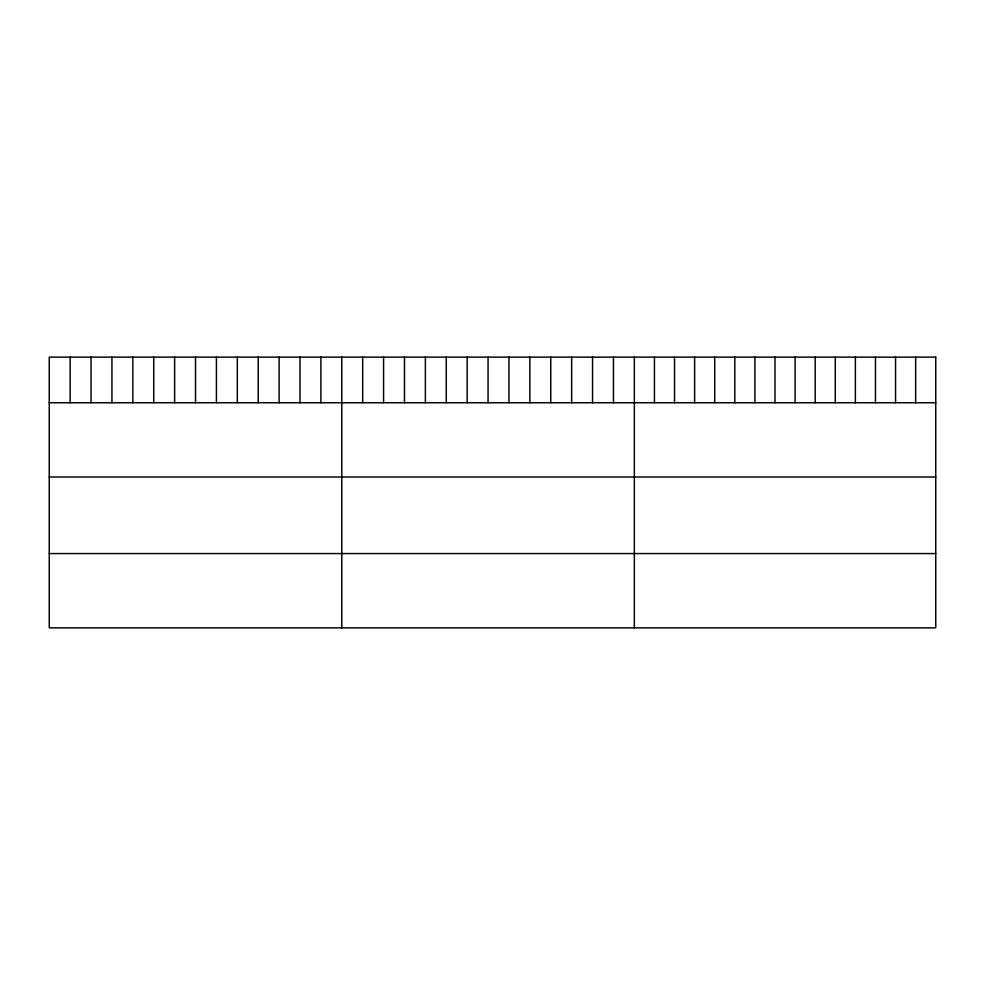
<?xml version="1.0" encoding="UTF-8"?>
<svg xmlns="http://www.w3.org/2000/svg" width="985" height="985" viewBox="0 0 985 985"><rect width="100%" height="100%" fill="white"/><g stroke="black" fill="none" stroke-linecap="round" stroke-linejoin="round"><path stroke-width="1.48" d="M49.25 402.742L935.75 402.742M49.25 477.023L935.75 477.023M49.25 553.57L935.75 553.57M915.656 357.136L915.656 402.742M895.562 357.136L895.562 402.742M875.468 357.136L875.468 402.742M855.374 357.136L855.374 402.742M835.28 357.136L835.28 402.742M815.186 357.136L815.186 402.742M795.092 357.136L795.092 402.742M774.998 357.136L774.998 402.742M754.904 357.136L754.904 402.742M734.81 357.136L734.81 402.742M714.716 357.136L714.716 402.742M694.622 357.136L694.622 402.742M674.528 357.136L674.528 402.742M654.434 357.136L654.434 402.742M634.34 357.136L634.34 627.864M613.446 357.136L613.446 402.742M592.551 357.136L592.551 402.742M571.657 357.136L571.657 402.742M550.75 357.136L550.75 402.742M529.856 357.136L529.856 402.742M508.962 357.136L508.962 402.742M488.067 357.136L488.067 402.742M467.173 357.136L467.173 402.742M446.279 357.136L446.279 402.742M425.385 357.136L425.385 402.742M404.478 357.136L404.478 402.742M383.584 357.136L383.584 402.742M362.689 357.136L362.689 402.742M341.795 357.136L341.795 627.864M320.901 357.136L320.901 402.742M300.006 357.136L300.006 402.742M279.112 357.136L279.112 402.742M258.205 357.136L258.205 402.742M237.311 357.136L237.311 402.742M216.417 357.136L216.417 402.742M195.523 357.136L195.523 402.742M174.628 357.136L174.628 402.742M153.734 357.136L153.734 402.742M132.84 357.136L132.84 402.742M111.933 357.136L111.933 402.742M91.039 357.136L91.039 402.742M70.144 357.136L70.144 402.742M935.75 357.136L49.25 357.136L49.25 627.864L935.75 627.864L935.75 357.136"/></g></svg>
